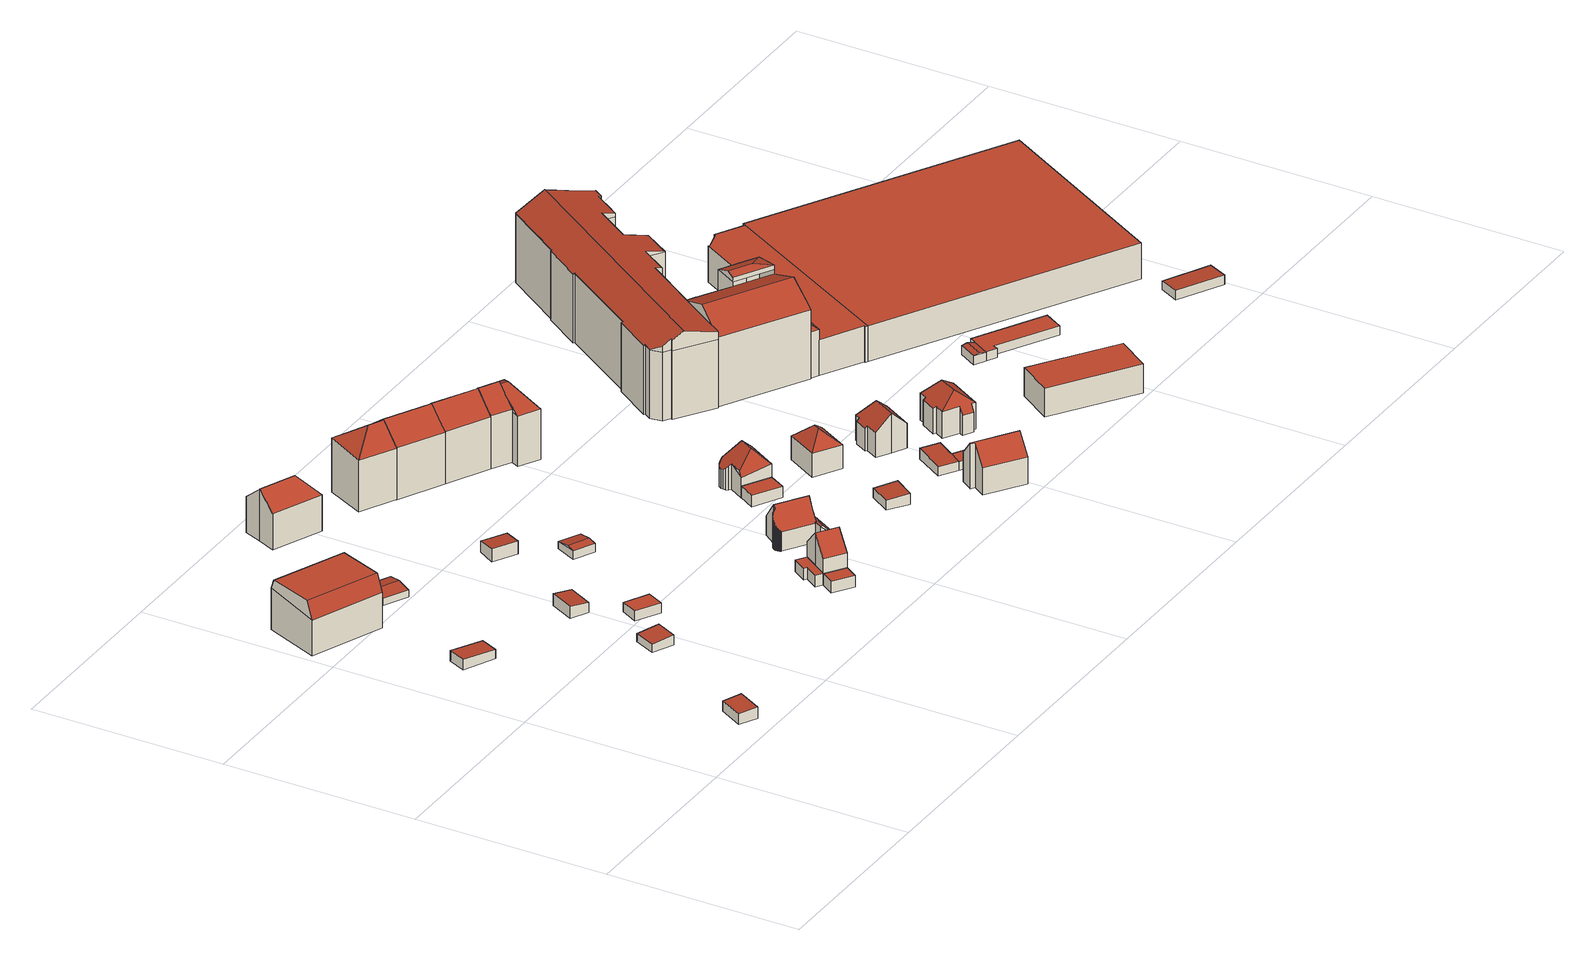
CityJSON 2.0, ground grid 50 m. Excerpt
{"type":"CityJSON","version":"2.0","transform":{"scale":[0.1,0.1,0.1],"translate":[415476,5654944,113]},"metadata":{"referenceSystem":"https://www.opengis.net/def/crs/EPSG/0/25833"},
"CityObjects":{
"building1":{"type":"Building","attributes":{"Dachtyp_tdc":"tdcPolyFlatRoof","Gemeindeschluessel":14612000,"Dachneigung":2.75,"QualitaetDacherkennung":81,"Geometrietyp2DReferenz":"3000","measuredHeight":2.94,"function":"31001_9998","roofType":"2100"},"geometry":[{"type":"Solid","lod":"2","boundaries":[[[[0,1,2,3]],[[1,4,5,2]],[[4,6,7,5]],[[6,0,3,7]],[[6,4,1,0]],[[3,2,5,7]]]],"semantics":{"surfaces":[{"type":"WallSurface"},{"type":"RoofSurface"},{"type":"GroundSurface"}],"values":[[0,0,0,0,1,2]]}}]},
"building2":{"type":"Building","attributes":{"Dachtyp_tdc":"tdcPolyFlatRoof","Gemeindeschluessel":14612000,"Dachneigung":2.85,"QualitaetDacherkennung":60,"Geometrietyp2DReferenz":"3000","measuredHeight":2.79,"function":"31001_9998","roofType":"2100"},"geometry":[{"type":"Solid","lod":"2","boundaries":[[[[8,9,10,11]],[[9,12,13,10]],[[12,14,15,13]],[[14,8,11,15]],[[14,12,9,8]],[[11,10,13,15]]]],"semantics":{"surfaces":[{"type":"WallSurface"},{"type":"RoofSurface"},{"type":"GroundSurface"}],"values":[[0,0,0,0,1,2]]}}]},
"building3":{"type":"Building","attributes":{"Gemeindeschluessel":14612000,"Dachtyp_tdc":"tdcCutGableRoof","Dachneigung":1.66,"QualitaetDacherkennung":56,"Geometrietyp2DReferenz":"3000","measuredHeight":13.68,"function":"31001_9998","roofType":"9999"},"geometry":[{"type":"Solid","lod":"2","boundaries":[[[[16,17,18,19]],[[17,20,21,18]],[[20,22,23,21]],[[22,16,19,23]],[[17,16,24,25]],[[20,17,25,26]],[[22,20,26,27]],[[16,22,27,24]],[[26,25,24,27]],[[19,18,21,23]]]],"semantics":{"surfaces":[{"type":"WallSurface"},{"type":"RoofSurface"},{"type":"GroundSurface"}],"values":[[0,0,0,0,1,0,1,0,1,2]]}}]},
"building4":{"type":"Building","attributes":{"Dachtyp_tdc":"tdcPolyFlatRoof","Gemeindeschluessel":14612000,"Dachneigung":5.3,"QualitaetDacherkennung":77,"Geometrietyp2DReferenz":"3000","measuredHeight":2.59,"function":"31001_9998","roofType":"2100"},"geometry":[{"type":"Solid","lod":"2","boundaries":[[[[28,29,30,31]],[[29,32,33,30]],[[32,34,35,33]],[[34,28,31,35]],[[34,32,29,28]],[[31,30,33,35]]]],"semantics":{"surfaces":[{"type":"WallSurface"},{"type":"RoofSurface"},{"type":"GroundSurface"}],"values":[[0,0,0,0,1,2]]}}]},
"building5":{"type":"Building","attributes":{"Dachtyp_tdc":"tdcGableRoof","Gemeindeschluessel":14612000,"Dachneigung":10.21,"QualitaetDacherkennung":73,"Geometrietyp2DReferenz":"3000","measuredHeight":2.55,"function":"31001_9998","roofType":"3100"},"geometry":[{"type":"Solid","lod":"2","boundaries":[[[[36,37,38,39]],[[37,40,41,38]],[[40,42,43,41]],[[42,36,39,43]],[[40,37,44]],[[36,42,45]],[[37,36,45,44]],[[42,40,44,45]],[[39,38,41,43]]]],"semantics":{"surfaces":[{"type":"WallSurface"},{"type":"RoofSurface"},{"type":"GroundSurface"}],"values":[[0,0,0,0,0,0,1,1,2]]}}]},
"building6":{"type":"Building","attributes":{"Dachtyp_tdc":"tdcPolyFlatRoof","Gemeindeschluessel":14612000,"Dachneigung":6.22,"QualitaetDacherkennung":74,"Geometrietyp2DReferenz":"3000","measuredHeight":3.11,"function":"31001_9998","roofType":"2100"},"geometry":[{"type":"Solid","lod":"2","boundaries":[[[[46,47,48,49]],[[47,50,51,48]],[[50,52,53,51]],[[52,46,49,53]],[[52,50,47,46]],[[49,48,51,53]]]],"semantics":{"surfaces":[{"type":"WallSurface"},{"type":"RoofSurface"},{"type":"GroundSurface"}],"values":[[0,0,0,0,1,2]]}}]},
"building7":{"type":"Building","attributes":{"Dachtyp_tdc":"tdcPolyFlatRoof","Gemeindeschluessel":14612000,"Dachneigung":2.82,"QualitaetDacherkennung":85,"Geometrietyp2DReferenz":"3000","measuredHeight":2.58,"function":"31001_9998","roofType":"2100"},"geometry":[{"type":"Solid","lod":"2","boundaries":[[[[54,55,56,57]],[[58,59,60,61]],[[57,56,59,58]],[[56,55,60,59]],[[55,54,61,60]],[[54,57,58,61]]]],"semantics":{"surfaces":[{"type":"RoofSurface"},{"type":"GroundSurface"},{"type":"WallSurface"}],"values":[[0,1,2,2,2,2]]}}]},
"building8":{"type":"Building","attributes":{"Dachtyp_tdc":"tdcFreeFormRoof","Gemeindeschluessel":14612000,"Dachneigung":39.95,"QualitaetDacherkennung":74,"Geometrietyp2DReferenz":"3000","measuredHeight":13.62,"function":"31001_9998","roofType":"5000"},"geometry":[{"type":"Solid","lod":"2","boundaries":[[[[62,63,64,65]],[[63,66,67,64]],[[66,68,69,67]],[[68,70,71,69]],[[70,62,65,71]],[[68,72,70]],[[72,68,66,63,73]],[[70,72,73,62]],[[63,62,73]],[[65,64,67,69,71]]]],"semantics":{"surfaces":[{"type":"WallSurface"},{"type":"RoofSurface"},{"type":"GroundSurface"}],"values":[[0,0,0,0,0,1,1,1,0,2]]}}]},
"building9":{"type":"Building","attributes":{"Dachtyp_tdc":"tdcPolyFlatRoof","Gemeindeschluessel":14612000,"Dachneigung":5.15,"QualitaetDacherkennung":75,"Geometrietyp2DReferenz":"3000","measuredHeight":3.4,"function":"31001_9998","roofType":"2100"},"geometry":[{"type":"Solid","lod":"2","boundaries":[[[[74,75,76,77]],[[75,78,79,76]],[[78,80,81,79]],[[80,74,77,81]],[[80,78,75,74]],[[77,76,79,81]]]],"semantics":{"surfaces":[{"type":"WallSurface"},{"type":"RoofSurface"},{"type":"GroundSurface"}],"values":[[0,0,0,0,1,2]]}}]},
"building10":{"type":"Building","attributes":{"Dachtyp_tdc":"tdcPolyFlatRoof","Gemeindeschluessel":14612000,"Dachneigung":0,"QualitaetDacherkennung":51,"Geometrietyp2DReferenz":"3000","measuredHeight":3,"function":"31001_9998","roofType":"1000"},"geometry":[{"type":"Solid","lod":"2","boundaries":[[[[82,83,84,85]],[[83,86,87,84]],[[86,88,89,87]],[[88,82,85,89]],[[88,86,83,82]],[[85,84,87,89]]]],"semantics":{"surfaces":[{"type":"WallSurface"},{"type":"RoofSurface"},{"type":"GroundSurface"}],"values":[[0,0,0,0,1,2]]}}]},
"building11":{"type":"Building","attributes":{"Dachtyp_tdc":"tdcPolyFlatRoof","Gemeindeschluessel":14612000,"Dachneigung":0,"QualitaetDacherkennung":0,"Geometrietyp2DReferenz":"3000","BezugspunktDach":"2000","measuredHeight":3,"function":"31001_9998"},"geometry":[{"type":"MultiSurface","lod":"2","boundaries":[[[90,91,92,93,94,88]],[[88,94,95,89]],[[94,93,96,95]],[[93,92,97,96]],[[92,91,98,97]],[[91,90,99,98]],[[90,88,89,99]],[[89,95,96,97,98,99]]],"semantics":{"surfaces":[{"type":"RoofSurface"},{"type":"WallSurface"},{"type":"GroundSurface"}],"values":[0,1,1,1,1,1,1,2]}}]},
"building12":{"type":"Building","attributes":{"Dachtyp_tdc":"tdcGableRoof","Gemeindeschluessel":14612000,"Dachneigung":12.17,"QualitaetDacherkennung":79,"Geometrietyp2DReferenz":"3000","measuredHeight":2.62,"function":"31001_9998","roofType":"3100"},"geometry":[{"type":"Solid","lod":"2","boundaries":[[[[100,101,102,103]],[[101,104,105,102]],[[100,106,107]],[[104,101,108]],[[106,104,108,107]],[[101,100,107,108]],[[105,109,103,102]],[[104,106,109,105]],[[106,100,103,109]]]],"semantics":{"surfaces":[{"type":"WallSurface"},{"type":"RoofSurface"},{"type":"GroundSurface"}],"values":[[0,0,0,0,1,1,2,0,0]]}}]},
"building13":{"type":"Building","attributes":{"Dachtyp_tdc":"tdcGableRoof","Gemeindeschluessel":14612000,"Dachneigung":47.97,"QualitaetDacherkennung":62,"Geometrietyp2DReferenz":"3000","measuredHeight":11.48,"function":"31001_9998","roofType":"3100"},"geometry":[{"type":"Solid","lod":"2","boundaries":[[[[110,111,99,112]],[[111,113,114,99]],[[113,115,116,114]],[[115,117,118,116]],[[117,119,120,118]],[[119,121,85,120]],[[121,122,89,85]],[[122,110,112,89]],[[119,117,115,113,111,110]],[[110,122,121,119]],[[112,99,114,116,118,120,85,89]]]],"semantics":{"surfaces":[{"type":"WallSurface"},{"type":"RoofSurface"},{"type":"GroundSurface"}],"values":[[0,0,0,0,0,0,0,0,1,1,2]]}}]},
"building14":{"type":"Building","attributes":{"Dachtyp_tdc":"tdcHipAndGableRoof","Gemeindeschluessel":14612000,"Dachneigung":41.8,"QualitaetDacherkennung":37,"Geometrietyp2DReferenz":"3000","measuredHeight":18.24,"function":"31001_9998","roofType":"5000"},"geometry":[{"type":"Solid","lod":"2","boundaries":[[[[123,124,125,126]],[[124,127,128,125]],[[127,129,130,128]],[[129,131,132,130]],[[131,133,134,132]],[[133,123,126,134]],[[129,127,135]],[[127,124,123,135]],[[123,133,131,129,135]],[[126,125,128,130,132,134]]]],"semantics":{"surfaces":[{"type":"WallSurface"},{"type":"RoofSurface"},{"type":"GroundSurface"}],"values":[[0,0,0,0,0,0,1,1,1,2]]}}]},
"building15":{"type":"Building","attributes":{"Dachtyp_tdc":"tdcGableRoof","Gemeindeschluessel":14612000,"Dachneigung":52.44,"QualitaetDacherkennung":66,"Geometrietyp2DReferenz":"3000","measuredHeight":10.19,"function":"31001_9998","roofType":"3100"},"geometry":[{"type":"Solid","lod":"2","boundaries":[[[[136,137,138,139]],[[137,140,141,138]],[[140,142,143,141]],[[142,144,145,143]],[[144,146,147,145]],[[146,148,149,147]],[[148,150,151,149]],[[150,152,153,151]],[[152,154,155,153]],[[154,156,157,155]],[[156,158,159,157]],[[158,160,161,159]],[[160,162,163,161]],[[162,164,165,163]],[[164,166,167,165]],[[166,168,169,167]],[[168,170,171,169]],[[170,172,173,171]],[[172,174,175,173]],[[174,176,177,175]],[[176,178,179,177]],[[178,180,181,179]],[[180,182,183,181]],[[182,184,185,183]],[[184,186,187,185]],[[186,188,189,187]],[[188,190,191,189]],[[190,192,193,191]],[[192,194,195,193]],[[194,196,197,195]],[[196,198,199,197]],[[198,200,201,199]],[[200,202,203,201]],[[202,204,205,203]],[[204,206,207,205]],[[206,208,209,207]],[[208,210,211,209]],[[210,212,213,211]],[[212,214,215,213]],[[214,216,217,215]],[[216,218,219,217]],[[218,220,221,219]],[[220,222,223,221]],[[222,224,225,223]],[[224,226,227,225]],[[226,228,229,227]],[[228,136,139,229]],[[224,222,220,218,216,214,212,210]],[[210,208,206,204,202,200,198,196,194,192,190,188,186,184,182,180,178,176,174,172,170,168,166,164,162,160,158,156,154,152,150,148,146,144,142,140,137,136,228,226,224]],[[139,138,141,143,145,147,149,151,153,155,157,159,161,163,165,167,169,171,173,175,177,179,181,183,185,187,189,191,193,195,197,199,201,203,205,207,209,211,213,215,217,219,221,223,225,227,229]]]],"semantics":{"surfaces":[{"type":"WallSurface"},{"type":"RoofSurface"},{"type":"GroundSurface"}],"values":[[0,0,0,0,0,0,0,0,0,0,0,0,0,0,0,0,0,0,0,0,0,0,0,0,0,0,0,0,0,0,0,0,0,0,0,0,0,0,0,0,0,0,0,0,0,0,0,1,1,2]]}}]},
"building16":{"type":"Building","attributes":{"Dachtyp_tdc":"tdcFreeFormRoof","Gemeindeschluessel":14612000,"Dachneigung":48.35,"QualitaetDacherkennung":8,"Geometrietyp2DReferenz":"3000","measuredHeight":5.79,"function":"31001_9998","roofType":"5000"},"geometry":[{"type":"Solid","lod":"2","boundaries":[[[[230,231,232,233]],[[231,234,235,232]],[[234,236,237,235]],[[236,238,239,237]],[[238,240,241,239]],[[240,230,233,241]],[[242,243,230,240,238,236]],[[234,231,243,242]],[[236,234,242]],[[231,230,243]],[[233,232,235,237,239,241]]]],"semantics":{"surfaces":[{"type":"WallSurface"},{"type":"RoofSurface"},{"type":"GroundSurface"}],"values":[[0,0,0,0,0,0,1,1,0,0,2]]}}]},
"building17":{"type":"Building","attributes":{"Dachtyp_tdc":"tdcGableRoof","Gemeindeschluessel":14612000,"Dachneigung":41.13,"QualitaetDacherkennung":55,"Geometrietyp2DReferenz":"3000","measuredHeight":18.39,"function":"31001_9998","roofType":"3100"},"geometry":[{"type":"Solid","lod":"2","boundaries":[[[[244,245,246,247]],[[245,248,249,246]],[[248,250,251,249]],[[250,244,247,251]],[[248,245,252]],[[244,250,253]],[[245,244,253,252]],[[250,248,252,253]],[[247,246,249,251]]]],"semantics":{"surfaces":[{"type":"WallSurface"},{"type":"RoofSurface"},{"type":"GroundSurface"}],"values":[[0,0,0,0,0,0,1,1,2]]}}]},
"building18":{"type":"Building","attributes":{"Dachtyp_tdc":"tdcGableRoof","Gemeindeschluessel":14612000,"Dachneigung":40.74,"QualitaetDacherkennung":56,"Geometrietyp2DReferenz":"3000","measuredHeight":18.47,"function":"31001_9998","roofType":"3100"},"geometry":[{"type":"Solid","lod":"2","boundaries":[[[[254,255,256,246]],[[255,257,258,256]],[[257,259,249,258]],[[259,254,246,249]],[[257,255,260]],[[254,259,261]],[[255,254,261,260]],[[259,257,260,261]],[[246,256,258,249]]]],"semantics":{"surfaces":[{"type":"WallSurface"},{"type":"RoofSurface"},{"type":"GroundSurface"}],"values":[[0,0,0,0,0,0,1,1,2]]}}]},
"building19":{"type":"Building","attributes":{"Dachtyp_tdc":"tdcPolyFlatRoof","Gemeindeschluessel":14612000,"Dachneigung":0,"QualitaetDacherkennung":63,"Geometrietyp2DReferenz":"3000","measuredHeight":3,"function":"31001_9998","roofType":"1000"},"geometry":[{"type":"Solid","lod":"2","boundaries":[[[[262,263,264,265]],[[263,266,267,264]],[[266,268,269,267]],[[268,262,265,269]],[[268,266,263,262]],[[265,264,267,269]]]],"semantics":{"surfaces":[{"type":"WallSurface"},{"type":"RoofSurface"},{"type":"GroundSurface"}],"values":[[0,0,0,0,1,2]]}}]},
"building20":{"type":"Building","attributes":{"Dachtyp_tdc":"tdcFreeFormRoof","Gemeindeschluessel":14612000,"Dachneigung":44.32,"QualitaetDacherkennung":56,"Geometrietyp2DReferenz":"3000","measuredHeight":10.59,"function":"31001_9998","roofType":"5000"},"geometry":[{"type":"Solid","lod":"2","boundaries":[[[[270,271,272,273]],[[271,274,275,272]],[[274,276,277,275]],[[276,278,279,277]],[[278,280,281,279]],[[280,282,283,281]],[[282,284,285,283]],[[284,286,287,285]],[[286,288,289,287]],[[288,290,291,289]],[[290,292,293,291]],[[292,294,295,293]],[[294,270,273,295]],[[294,296,297,270]],[[298,292,290,288,299]],[[296,298,299,286,284,282,280,278,276,274,271,297]],[[288,286,299]],[[271,270,297]],[[273,272,275,277,279,281,283,285,287,289,291,293,295]],[[294,292,298,296]]]],"semantics":{"surfaces":[{"type":"WallSurface"},{"type":"RoofSurface"},{"type":"GroundSurface"}],"values":[[0,0,0,0,0,0,0,0,0,0,0,0,0,1,1,1,0,0,2,1]]}}]},
"building21":{"type":"Building","attributes":{"Dachtyp_tdc":"tdcPolyFlatRoof","Gemeindeschluessel":14612000,"Dachneigung":4.47,"QualitaetDacherkennung":59,"Geometrietyp2DReferenz":"3000","measuredHeight":2.91,"function":"31001_9998","roofType":"2100"},"geometry":[{"type":"Solid","lod":"2","boundaries":[[[[300,301,302,303]],[[301,304,305,302]],[[304,306,307,305]],[[306,300,303,307]],[[306,304,301,300]],[[303,302,305,307]]]],"semantics":{"surfaces":[{"type":"WallSurface"},{"type":"RoofSurface"},{"type":"GroundSurface"}],"values":[[0,0,0,0,1,2]]}}]},
"building22":{"type":"Building","attributes":{"Gemeindeschluessel":14612000,"Geometrietyp2DReferenz":"3000","function":"31001_9998","roofType":"9999"},"children":["building22-1","building22-2"]},
"building22-1":{"type":"BuildingPart","attributes":{"Dachtyp_tdc":"tdcHipAndGableRoof","Dachneigung":50.11,"QualitaetDacherkennung":26,"Geometrietyp2DReferenz":"3000","measuredHeight":17.75,"roofType":"5000"},"parents":["building22"],"geometry":[{"type":"MultiSurface","lod":"2","boundaries":[[[308,309,310,311]],[[309,312,313,310]],[[312,314,315,313]],[[316,317,318]],[[316,319,320,317]],[[319,308,311,320]],[[309,308,321]],[[319,322,323,324,321,308]],[[309,321,324,325,326,312]],[[312,326,314]],[[326,327,314]],[[316,322,319]],[[311,310,313,315,317,320]]],"semantics":{"surfaces":[{"type":"WallSurface"},{"type":"RoofSurface"},{"type":"GroundSurface"}],"values":[0,0,0,0,0,0,1,1,1,0,0,0,2]}}]},
"building22-2":{"type":"BuildingPart","attributes":{"Dachtyp_tdc":"tdcGableRoof","Dachneigung":46.73,"QualitaetDacherkennung":54,"Geometrietyp2DReferenz":"3000","measuredHeight":18.54,"roofType":"3100"},"parents":["building22"],"geometry":[{"type":"MultiSurface","lod":"2","boundaries":[[[328,318,317,256]],[[327,329,258,315,314]],[[329,328,256,258]],[[328,329,330]],[[318,328,330,331,323,332]],[[329,327,325,331,330]],[[256,317,315,258]]],"semantics":{"surfaces":[{"type":"WallSurface"},{"type":"RoofSurface"},{"type":"GroundSurface"}],"values":[0,0,0,0,1,1,2]}}]},
"building23":{"type":"Building","attributes":{"Dachtyp_tdc":"tdcHipRoof","Gemeindeschluessel":14612000,"Dachneigung":42.62,"QualitaetDacherkennung":73,"Geometrietyp2DReferenz":"3000","measuredHeight":9.84,"function":"31001_9998","roofType":"3200"},"geometry":[{"type":"Solid","lod":"2","boundaries":[[[[333,334,335,336]],[[334,337,338,335]],[[337,339,340,338]],[[339,333,336,340]],[[337,334,341]],[[333,339,342]],[[334,333,342,341]],[[339,337,341,342]],[[336,335,338,340]]]],"semantics":{"surfaces":[{"type":"WallSurface"},{"type":"RoofSurface"},{"type":"GroundSurface"}],"values":[[0,0,0,0,1,1,1,1,2]]}}]},
"building24":{"type":"Building","attributes":{"Dachtyp_tdc":"tdcGableRoof","Gemeindeschluessel":14612000,"Dachneigung":50.3,"QualitaetDacherkennung":61,"Geometrietyp2DReferenz":"3000","measuredHeight":11.98,"function":"31001_9998","roofType":"3100"},"geometry":[{"type":"Solid","lod":"2","boundaries":[[[[343,344,345,346,347,348]],[[349,350,351,352,353,354,355,356,357,358]],[[345,344,350,349]],[[344,343,351,350]],[[343,359,352,351]],[[359,360,353,352]],[[360,361,354,353]],[[361,362,355,354]],[[362,348,356,355]],[[348,347,357,356]],[[347,346,358,357]],[[346,345,349,358]],[[348,362,361,360,359,343]]]],"semantics":{"surfaces":[{"type":"RoofSurface"},{"type":"GroundSurface"},{"type":"WallSurface"}],"values":[[0,1,2,2,2,2,2,2,2,2,2,2,0]]}}]},
"building25":{"type":"Building","attributes":{"Gemeindeschluessel":14612000,"Geometrietyp2DReferenz":"3000","function":"31001_9998","roofType":"9999"},"children":["building25-1","building25-2"]},
"building25-1":{"type":"BuildingPart","attributes":{"Dachtyp_tdc":"tdcPolyFlatRoof","Dachneigung":3.27,"QualitaetDacherkennung":72,"Geometrietyp2DReferenz":"3000","measuredHeight":2.86,"roofType":"2100"},"parents":["building25"],"geometry":[{"type":"MultiSurface","lod":"2","boundaries":[[[363,364,365,366,367]],[[368,369,370,371,372]],[[369,373,374,370]],[[373,363,367,374]],[[373,369,368,364,363]],[[367,366,371,370,374]]],"semantics":{"surfaces":[{"type":"WallSurface"},{"type":"RoofSurface"},{"type":"GroundSurface"}],"values":[0,0,0,0,1,2]}}]},
"building25-2":{"type":"BuildingPart","attributes":{"Dachtyp_tdc":"tdcPolyFlatRoof","Dachneigung":2.57,"QualitaetDacherkennung":70,"Geometrietyp2DReferenz":"3000","measuredHeight":2.45,"roofType":"2100"},"parents":["building25"],"geometry":[{"type":"MultiSurface","lod":"2","boundaries":[[[365,375,376,366]],[[375,377,378,376]],[[377,372,371,378]],[[372,377,375,365]],[[366,376,378,371]]],"semantics":{"surfaces":[{"type":"WallSurface"},{"type":"RoofSurface"},{"type":"GroundSurface"}],"values":[0,0,0,1,2]}}]},
"building26":{"type":"Building","attributes":{"Dachtyp_tdc":"tdcHipAndGableRoof","Gemeindeschluessel":14612000,"Dachneigung":43.19,"QualitaetDacherkennung":69,"Geometrietyp2DReferenz":"3000","measuredHeight":10.29,"function":"31001_9998","roofType":"5000"},"geometry":[{"type":"Solid","lod":"2","boundaries":[[[[379,380,381,382]],[[380,383,384,381]],[[383,385,386,384]],[[385,387,388,386]],[[387,389,390,388]],[[389,391,392,390]],[[391,393,394,392]],[[393,395,396,394]],[[395,379,382,396]],[[391,389,397]],[[389,387,385,383,380,379,395,397]],[[395,393,391,397]],[[382,381,384,386,388,390,392,394,396]]]],"semantics":{"surfaces":[{"type":"WallSurface"},{"type":"RoofSurface"},{"type":"GroundSurface"}],"values":[[0,0,0,0,0,0,0,0,0,1,1,1,2]]}}]},
"building27":{"type":"Building","attributes":{"Dachtyp_tdc":"tdcHipRoof","Gemeindeschluessel":14612000,"Dachneigung":37.39,"QualitaetDacherkennung":79,"Geometrietyp2DReferenz":"3000","measuredHeight":10.33,"function":"31001_9998","roofType":"3200"},"geometry":[{"type":"Solid","lod":"2","boundaries":[[[[398,399,400,401,402,403,404,405,406,407,408,409]],[[410,411,399,398]],[[411,412,400,399]],[[412,413,401,400]],[[413,414,402,401]],[[414,415,403,402]],[[415,416,404,403]],[[416,417,405,404]],[[417,418,406,405]],[[418,419,407,406]],[[419,420,408,407]],[[420,421,409,408]],[[421,410,398,409]],[[413,412,422]],[[419,418,417,416,415,414,423]],[[412,411,410,421,420,419,423,422]],[[414,413,422,423]]]],"semantics":{"surfaces":[{"type":"GroundSurface"},{"type":"WallSurface"},{"type":"RoofSurface"}],"values":[[0,1,1,1,1,1,1,1,1,1,1,1,1,2,2,2,2]]}}]},
"building28":{"type":"Building","attributes":{"Gemeindeschluessel":14612000,"Geometrietyp2DReferenz":"3000","function":"31001_2000","roofType":"9999"},"children":["building28-1","building28-2","building28-3"]},
"building28-1":{"type":"BuildingPart","attributes":{"Dachtyp_tdc":"tdcHipAndGableRoof","Dachneigung":22.16,"QualitaetDacherkennung":24,"Geometrietyp2DReferenz":"3000","measuredHeight":22.57,"roofType":"5000"},"parents":["building28"],"geometry":[{"type":"MultiSurface","lod":"2","boundaries":[[[424,425,426,427]],[[425,428,429,430,431,426]],[[432,433,434,435,436,437]],[[433,424,427,434]],[[438,425,439]],[[425,424,433,440,439]],[[441,438,439,440]],[[432,441,440,433]],[[428,438,441,432]],[[425,438,428]],[[427,426,431,435,434]]],"semantics":{"surfaces":[{"type":"WallSurface"},{"type":"RoofSurface"},{"type":"GroundSurface"}],"values":[0,0,0,0,1,1,1,0,0,0,2]}}]},
"building28-2":{"type":"BuildingPart","attributes":{"Dachtyp_tdc":"tdcGableRoof","Dachneigung":31.28,"QualitaetDacherkennung":47,"Geometrietyp2DReferenz":"3000","measuredHeight":22.83,"roofType":"3100"},"parents":["building28"],"geometry":[{"type":"MultiSurface","lod":"2","boundaries":[[[442,443,444,445]],[[443,446,447,444]],[[446,448,447]],[[449,450,451]],[[449,436,435,450]],[[430,452,453,431]],[[452,454,455,453]],[[454,442,445,455]],[[454,456,457,458,442]],[[437,459,460,461,458,457,429]],[[430,429,457,456,452]],[[442,458,461,443]],[[443,461,460,446]],[[446,460,459,449]],[[449,459,437,436]],[[452,456,454]],[[445,444,447,462,463,450,435,431,453,455]]],"semantics":{"surfaces":[{"type":"WallSurface"},{"type":"RoofSurface"},{"type":"GroundSurface"}],"values":[0,0,0,0,0,0,0,0,1,1,0,0,0,0,0,0,2]}}]},
"building28-3":{"type":"BuildingPart","attributes":{"Dachtyp_tdc":"tdcFreeFormRoof","Dachneigung":45.74,"QualitaetDacherkennung":6,"Geometrietyp2DReferenz":"3000","measuredHeight":18.26,"roofType":"5000"},"parents":["building28"],"geometry":[{"type":"MultiSurface","lod":"2","boundaries":[[[448,464,465,447]],[[464,466,467,465]],[[466,468,469,467]],[[468,470,471,469]],[[470,472,473,471]],[[472,451,450,473]],[[451,474,463,450]],[[470,468,466,464,448,475,476]],[[475,474,477,476]],[[474,451,472,477]],[[472,470,476,477]],[[463,462,447,465,467,469,471,473,450]]],"semantics":{"surfaces":[{"type":"WallSurface"},{"type":"RoofSurface"},{"type":"GroundSurface"}],"values":[0,0,0,0,0,0,0,1,1,1,1,2]}}]},
"building29":{"type":"Building","attributes":{"Dachtyp_tdc":"tdcPolyFlatRoof","Gemeindeschluessel":14612000,"Dachneigung":0,"QualitaetDacherkennung":82,"Geometrietyp2DReferenz":"3000","measuredHeight":7.55,"function":"31001_2000","roofType":"1000"},"geometry":[{"type":"Solid","lod":"2","boundaries":[[[[478,479,480,481]],[[478,482,483,479]],[[480,484,485,481]],[[479,483,484,480]],[[483,482,485,484]],[[482,478,481,485]]]],"semantics":{"surfaces":[{"type":"WallSurface"},{"type":"RoofSurface"},{"type":"GroundSurface"}],"values":[[0,1,2,0,0,0]]}}]},
"building30":{"type":"Building","attributes":{"Dachtyp_tdc":"tdcFreeFormRoof","Gemeindeschluessel":14612000,"Dachneigung":16,"QualitaetDacherkennung":23,"Geometrietyp2DReferenz":"3000","measuredHeight":22.5,"function":"31001_2000","roofType":"5000"},"geometry":[{"type":"Solid","lod":"2","boundaries":[[[[486,487,488,489]],[[487,490,491,488]],[[490,492,493,491]],[[492,494,495,493]],[[494,496,497,495]],[[496,498,499,497]],[[498,500,501,499]],[[500,502,503,501]],[[502,504,505,503]],[[504,506,507,505]],[[506,508,509,507]],[[508,510,444,509]],[[510,511,445,444]],[[511,512,513,445]],[[512,514,515,513]],[[514,516,517,515]],[[516,518,519,517]],[[518,520,521,519]],[[520,522,523,521]],[[522,524,525,523]],[[524,526,527,525]],[[526,528,529,527]],[[528,530,531,529]],[[530,532,533,531]],[[532,534,535,533]],[[534,536,537,535]],[[536,538,539,537]],[[538,540,541,539]],[[540,542,543,541]],[[542,486,489,543]],[[544,545,534,532,546,547,526,524,548,549,550,551,552,553,554]],[[555,556,557,558,559,560,561,554,553,562,563,564,565,566,567,568,569,570,571]],[[496,571,570,498]],[[494,555,571,496]],[[498,570,569,500]],[[500,569,568,502]],[[502,568,567,504]],[[504,567,566,506]],[[506,566,565,508]],[[508,565,564,510]],[[510,564,563,511]],[[511,563,562,512]],[[512,562,553,552,514]],[[540,561,560,542]],[[528,547,546,530]],[[530,546,532]],[[534,545,536]],[[536,545,544,538]],[[489,488,491,493,495,497,499,501,503,505,507,509,444,445,513,515,517,519,521,523,525,527,529,531,533,535,537,539,541,543]],[[538,544,554,561,540]],[[542,560,559,486]],[[486,559,558,487]],[[487,558,557,490]],[[490,557,556,492]],[[492,556,555,494]],[[514,552,551,516]],[[516,551,550,518]],[[518,550,549,520]],[[520,549,548,522]],[[522,548,524]],[[526,547,528]]]],"semantics":{"surfaces":[{"type":"WallSurface"},{"type":"RoofSurface"},{"type":"GroundSurface"}],"values":[[0,0,0,0,0,0,0,0,0,0,0,0,0,0,0,0,0,0,0,0,0,0,0,0,0,0,0,0,0,0,1,1,0,0,0,0,0,0,0,0,0,0,0,0,0,0,0,0,2,0,0,0,0,0,0,0,0,0,0,0,0]]}}]},
"building31":{"type":"Building","attributes":{"Dachtyp_tdc":"tdcFreeFormRoof","Gemeindeschluessel":14612000,"Dachneigung":12.49,"QualitaetDacherkennung":28,"Geometrietyp2DReferenz":"3000","measuredHeight":5.62,"function":"31001_2000","roofType":"5000"},"geometry":[{"type":"Solid","lod":"2","boundaries":[[[[572,573,427,574]],[[573,575,434,427]],[[575,576,577,434]],[[576,572,574,577]],[[578,579,576,575]],[[578,575,573]],[[579,578,573,572]],[[579,572,576]],[[574,427,434,577]]]],"semantics":{"surfaces":[{"type":"WallSurface"},{"type":"RoofSurface"},{"type":"GroundSurface"}],"values":[[0,0,0,0,1,0,1,1,2]]}}]},
"building32":{"type":"Building","attributes":{"Gemeindeschluessel":14612000,"Geometrietyp2DReferenz":"3000","function":"31001_2463","roofType":"9999"},"children":["building32-1","building32-2"]},
"building32-1":{"type":"BuildingPart","attributes":{"Dachtyp_tdc":"tdcGableRoof","Dachneigung":10.62,"QualitaetDacherkennung":79,"Geometrietyp2DReferenz":"3000","measuredHeight":2.54,"roofType":"3100"},"parents":["building32"],"geometry":[{"type":"MultiSurface","lod":"2","boundaries":[[[580,581,582,583]],[[581,584,585,582]],[[584,586,587,585]],[[581,580,588]],[[586,584,589]],[[580,586,589,588]],[[584,581,588,589]],[[587,583,582,585]]],"semantics":{"surfaces":[{"type":"WallSurface"},{"type":"RoofSurface"},{"type":"GroundSurface"}],"values":[0,0,0,0,0,1,1,2]}}]},
"building32-2":{"type":"BuildingPart","attributes":{"Dachtyp_tdc":"tdcPolyFlatRoof","Dachneigung":0,"QualitaetDacherkennung":74,"Geometrietyp2DReferenz":"3000","measuredHeight":2.34,"roofType":"1000"},"parents":["building32"],"geometry":[{"type":"MultiSurface","lod":"2","boundaries":[[[590,591,592,593]],[[591,594,595,592]],[[594,596,597,595]],[[596,598,580,583,597]],[[599,600,601,587,586]],[[600,590,593,601]],[[600,599,598,596,594,591,590]],[[593,592,595,597,583,587,601]]],"semantics":{"surfaces":[{"type":"WallSurface"},{"type":"RoofSurface"},{"type":"GroundSurface"}],"values":[0,0,0,0,0,0,1,2]}}]},
"building33":{"type":"Building","attributes":{"Gemeindeschluessel":14612000,"Geometrietyp2DReferenz":"3000","function":"31001_2000","roofType":"9999"},"children":["building33-1","building33-2","building33-3"]},
"building33-1":{"type":"BuildingPart","attributes":{"Dachtyp_tdc":"tdcPolyFlatRoof","Dachneigung":0,"QualitaetDacherkennung":29,"Geometrietyp2DReferenz":"3000","measuredHeight":9.43,"roofType":"1000"},"parents":["building33"],"geometry":[{"type":"MultiSurface","lod":"2","boundaries":[[[602,603,604,605]],[[603,606,607,604]],[[606,608,609,607]],[[602,605,610,611]],[[611,608,606,603,602]],[[605,604,607,609,610]]],"semantics":{"surfaces":[{"type":"WallSurface"},{"type":"RoofSurface"},{"type":"GroundSurface"}],"values":[0,0,0,0,1,2]}}]},
"building33-2":{"type":"BuildingPart","attributes":{"Dachtyp_tdc":"tdcPolyFlatRoof","Dachneigung":0,"QualitaetDacherkennung":27,"Geometrietyp2DReferenz":"3000","measuredHeight":9.4,"roofType":"1000"},"parents":["building33"],"geometry":[{"type":"MultiSurface","lod":"2","boundaries":[[[612,613,614,615]],[[613,616,617,614]],[[616,618,619,617]],[[618,620,621,619]],[[620,611,610,621]],[[608,622,623,609]],[[622,624,625,623]],[[624,626,627,625]],[[626,624,622,608,611,620,618,616,613,612]],[[615,614,617,619,621,610,609,623,625,627]]],"semantics":{"surfaces":[{"type":"WallSurface"},{"type":"RoofSurface"},{"type":"GroundSurface"}],"values":[0,0,0,0,0,0,0,0,1,2]}}]},
"building33-3":{"type":"BuildingPart","attributes":{"Dachtyp_tdc":"tdcFreeFormRoof","Dachneigung":38.07,"QualitaetDacherkennung":4,"Geometrietyp2DReferenz":"3000","measuredHeight":13.03,"roofType":"5000"},"parents":["building33"],"geometry":[{"type":"MultiSurface","lod":"2","boundaries":[[[628,629,630,426]],[[629,631,612,615,630]],[[632,633,453,627,626]],[[633,628,426,453]],[[634,635,632,631]],[[634,631,629]],[[635,634,629,628,633]],[[635,633,632]],[[426,630,615,627,453]]],"semantics":{"surfaces":[{"type":"WallSurface"},{"type":"RoofSurface"},{"type":"GroundSurface"}],"values":[0,0,0,0,1,1,1,1,2]}}]},
"building34":{"type":"Building","attributes":{"Dachtyp_tdc":"tdcPolyFlatRoof","Gemeindeschluessel":14612000,"Dachneigung":2.86,"QualitaetDacherkennung":82,"Geometrietyp2DReferenz":"3000","measuredHeight":2.47,"function":"31001_2463","roofType":"2100"},"geometry":[{"type":"Solid","lod":"2","boundaries":[[[[636,637,638,639]],[[637,640,641,638]],[[640,642,643,641]],[[642,636,639,643]],[[642,640,637,636]],[[639,638,641,643]]]],"semantics":{"surfaces":[{"type":"WallSurface"},{"type":"RoofSurface"},{"type":"GroundSurface"}],"values":[[0,0,0,0,1,2]]}}]}
},
"vertices":[
[260,131,33],[305,108,36],[305,108,6],[260,131,6],[271,46,36],[271,46,6],[227,70,33],[227,70,6],
[155,781,31],[237,743,26],[237,743,3],[155,781,3],[216,698,26],[216,698,3],[134,736,31],[134,736,3],
[190,979,107],[3,1055,107],[3,1055,14],[190,979,14],[60,1194,123],[60,1194,14],[247,1118,123],[247,1118,14],[196,995,151],[10,1071,151],[57,1185,148],[243,1108,148],
[438,456,25],[493,430,30],[493,430,4],[438,456,4],[467,376,30],[467,376,4],[413,402,25],[413,402,4],
[353,1003,25],[291,1034,25],[291,1034,6],[353,1003,6],[323,1097,26],[323,1097,6],[384,1067,26],[384,1067,6],[308,1067,32],[369,1036,32],
[487,702,34],[532,679,29],[532,679,3],[487,702,3],[500,617,29],[500,617,3],[455,640,34],[455,640,3],
[544,552,25],[520,509,27],[582,475,27],[606,519,25],[606,519,1],[582,475,1],[520,509,1],[544,552,1],
[372,1368,109],[392,1413,150],[392,1413,14],[372,1368,14],[411,1459,109],[411,1459,14],[540,1403,109],[540,1403,14],[502,1313,109],[502,1313,14],[485,1374,151],[392,1413,151],
[582,917,41],[607,960,37],[607,960,7],[582,917,7],[667,925,37],[667,925,7],[642,882,41],[642,882,7],
[907,175,41],[885,142,41],[885,142,11],[907,175,11],[835,176,41],[835,176,11],[857,209,41],[857,209,11],
[904,278,41],[879,294,41],[855,259,41],[863,254,41],[840,220,41],[840,220,11],[863,254,11],[855,259,11],[879,294,11],[904,278,11],
[735,734,30],[681,760,30],[681,760,8],[735,734,8],[707,814,27],[707,814,8],[761,787,27],[745,755,34],[691,781,34],[761,787,8],
[881,244,126],[904,278,81],[881,244,11],[931,259,81],[931,259,11],[940,273,63],[940,273,11],[962,257,63],[962,257,11],[931,210,126],[931,210,11],[907,175,79],[857,209,79],
[735,1285,195],[710,1237,147],[710,1237,13],[735,1285,13],[619,1284,148],[619,1284,13],[666,1381,155],[666,1381,13],[741,1346,153],[741,1346,13],[762,1335,154],[762,1335,13],[697,1304,195],
[1006,315,66],[935,362,67],[935,362,16],[1006,315,16],[934,363,67],[934,363,16],[934,364,68],[934,364,16],[933,365,69],[933,365,16],[933,366,70],[933,366,16],[932,368,71],[932,368,16],[932,369,72],[932,369,16],[932,370,73],[932,370,16],[932,371,74],[932,371,16],[932,373,75],[932,373,16],[932,374,77],[932,374,16],[932,375,78],[932,375,16],[932,376,80],[932,376,16],[932,378,81],[932,378,16],[933,379,83],[933,379,16],[933,380,84],[933,380,16],[934,381,86],[934,381,16],[934,382,88],[934,382,16],[935,383,89],[935,383,16],[936,384,91],[936,384,16],[937,385,93],[937,385,16],[938,386,94],[938,386,16],[939,387,96],[939,387,16],[940,388,97],[940,388,16],[941,388,99],[941,388,16],[942,389,100],[942,389,16],[943,389,102],[943,389,16],[944,390,103],[944,390,16],[945,390,104],[945,390,16],[947,390,105],[947,390,16],[948,390,106],[948,390,16],[949,390,107],[949,390,16],[950,390,108],[950,390,16],[952,390,109],[952,390,16],[953,390,110],[953,390,16],[954,390,110],[954,390,16],[957,395,118],[957,395,16],[980,428,67],[980,428,16],[1020,401,67],[1020,401,16],[1027,412,51],[1027,412,16],[1042,402,51],[1042,402,16],[1035,391,67],[1035,391,16],[1054,379,67],[1054,379,16],[1031,345,118],[1031,345,16],[1020,330,93],[1020,330,16],[1009,313,66],[1009,313,16],
[1020,330,71],[1053,308,33],[1053,308,15],[1020,330,15],[1028,269,33],[1028,269,15],[992,293,70],[992,293,15],[1006,315,70],[1006,315,15],[1009,313,71],[1009,313,15],[998,289,73],[1024,327,73],
[762,1335,155],[877,1274,155],[877,1274,12],[762,1335,12],[826,1176,148],[826,1176,12],[710,1237,148],[710,1237,12],[852,1226,196],[736,1287,196],
[877,1274,151],[986,1217,152],[986,1217,12],[935,1120,149],[935,1120,12],[826,1176,149],[961,1168,197],[852,1226,197],
[1171,522,44],[1148,480,44],[1148,480,14],[1171,522,14],[1078,521,44],[1078,521,14],[1102,562,44],[1102,562,14],
[1102,562,66],[1124,600,80],[1124,600,13],[1102,562,13],[1119,605,74],[1119,605,13],[1116,611,69],[1116,611,13],[1116,617,65],[1116,617,13],[1117,623,63],[1117,623,13],[1122,631,64],[1122,631,13],[1129,635,68],[1129,635,13],[1136,636,73],[1136,636,13],[1143,635,78],[1143,635,13],[1147,641,66],[1147,641,13],[1217,601,79],[1217,601,13],[1171,522,79],[1171,522,13],[1148,562,119],[1105,568,80],[1169,599,119],[1142,635,79],
[1265,215,43],[1215,249,39],[1215,249,14],[1265,215,14],[1250,302,39],[1250,302,14],[1300,267,43],[1300,267,14],
[1103,1181,144],[1029,1043,144],[1029,1043,12],[1103,1181,12],[975,1072,144],[975,1072,12],[986,1093,144],[986,1093,12],[1037,1189,144],[1037,1189,12],[1037,1189,141],[1049,1210,144],[1049,1210,12],[1032,1130,190],[1037,1189,158],[1021,1158,179],[1012,1141,190],[999,1117,174],[986,1093,158],[986,1093,151],
[986,1217,140],[935,1120,151],[961,1169,197],[1012,1142,197],[1036,1186,144],
[1262,468,75],[1308,549,75],[1308,549,13],[1262,468,13],[1377,509,74],[1377,509,13],[1331,428,74],[1331,428,13],[1324,497,111],[1315,481,111],
[1394,132,133],[1393,131,131],[1404,124,131],[1382,92,85],[1476,29,85],[1499,62,133],[1404,124,14],[1393,131,14],[1394,132,14],[1414,161,14],[1424,154,14],[1427,159,14],[1521,95,14],[1499,62,14],[1476,29,14],[1382,92,14],[1414,161,91],[1424,154,91],[1427,159,85],[1521,95,84],
[1496,268,43],[1471,228,41],[1471,228,37],[1471,228,15],[1496,268,15],[1450,194,38],[1406,222,38],[1406,222,15],[1450,194,15],[1450,194,37],[1452,296,43],[1452,296,15],
[1516,199,39],[1516,199,15],[1495,166,39],[1495,166,15],
[1409,386,78],[1428,419,78],[1428,419,14],[1409,386,14],[1422,422,72],[1422,422,14],[1441,455,72],[1441,455,14],[1448,452,79],[1448,452,14],[1456,465,79],[1456,465,14],[1526,425,79],[1526,425,14],[1481,346,78],[1481,346,14],[1445,366,117],[1445,366,14],[1479,425,117],
[1586,364,16],[1592,361,16],[1603,381,16],[1679,338,16],[1630,252,16],[1621,258,16],[1615,248,16],[1589,263,16],[1595,273,16],[1555,296,16],[1569,320,16],[1563,324,16],[1586,364,81],[1592,361,86],[1603,381,86],[1679,338,86],[1630,252,85],[1621,258,85],[1615,248,68],[1589,263,68],[1595,273,86],[1555,296,86],[1569,320,86],[1563,324,81],[1630,340,119],[1604,293,119],
[1728,904,219],[1756,888,219],[1756,888,12],[1728,904,12],[1724,831,219],[1724,831,207],[1724,831,194],[1724,831,12],[1629,885,219],[1661,941,219],[1661,941,12],[1629,885,12],[1629,885,194],[1629,885,207],[1724,831,231],[1694,870,238],[1638,902,238],[1629,885,231],
[1432,811,194],[1521,947,194],[1521,947,12],[1432,811,12],[1531,941,194],[1531,941,12],[1531,941,174],[1573,917,194],[1573,917,12],[1573,917,174],[1647,693,194],[1647,693,12],[1645,690,194],[1645,690,12],[1647,693,196],[1683,757,241],[1474,876,241],[1573,917,207],[1531,941,207],[1521,947,207],[1532,941,12],[1572,918,12],
[1543,962,174],[1543,962,12],[1541,963,172],[1541,963,12],[1548,977,172],[1548,977,12],[1550,976,174],[1550,976,12],[1592,952,174],[1592,952,12],[1572,918,175],[1532,941,175],[1558,948,195],[1565,944,195],
[1960,3,90],[1754,143,90],[1754,143,15],[1960,3,15],[2019,89,90],[1813,230,90],[1813,230,15],[2019,89,15],
[1847,1352,192],[1840,1356,192],[1840,1356,12],[1847,1352,12],[1829,1340,192],[1829,1340,12],[1811,1312,192],[1811,1312,12],[1791,1283,192],[1791,1283,12],[1762,1302,192],[1762,1302,12],[1702,1212,192],[1702,1212,12],[1755,1176,192],[1755,1176,12],[1710,1107,192],[1710,1107,12],[1668,1135,192],[1668,1135,12],[1621,1064,192],[1621,1064,12],[1606,1074,192],[1606,1074,12],[1521,947,192],[1432,811,192],[1429,808,192],[1429,808,12],[1332,873,192],[1332,873,12],[1335,877,192],[1335,877,12],[1316,889,192],[1316,889,12],[1310,919,192],[1310,919,12],[1323,938,192],[1323,938,12],[1319,940,192],[1319,940,12],[1384,1036,192],[1384,1036,12],[1388,1033,192],[1388,1033,12],[1523,1236,192],[1523,1236,12],[1520,1238,192],[1520,1238,12],[1585,1334,192],[1585,1334,12],[1587,1332,192],[1587,1332,12],[1691,1485,192],[1691,1485,12],[1824,1395,192],[1824,1395,12],[1861,1374,192],[1861,1374,12],[1691,1485,194],[1587,1332,194],[1523,1236,194],[1388,1033,195],[1323,938,195],[1310,919,194],[1316,889,207],[1335,877,220],[1332,873,220],[1356,857,237],[1751,1444,237],[1791,1283,201],[1811,1312,201],[1829,1340,201],[1840,1356,201],[1847,1352,199],[1861,1374,199],[1824,1395,211],[1429,808,211],[1432,811,211],[1521,947,212],[1606,1074,212],[1621,1064,207],[1668,1135,207],[1710,1107,193],[1755,1176,193],[1702,1212,211],[1762,1302,211],
[1769,975,59],[1728,904,59],[1769,975,12],[1661,941,59],[1701,1013,59],[1701,1013,12],[1695,922,68],[1716,960,68],
[1908,383,37],[1879,399,38],[1879,399,15],[1908,383,15],[1906,446,38],[1906,446,15],[1935,430,37],[1935,430,15],[1892,391,41],[1919,439,41],
[2119,344,39],[2092,296,39],[2092,296,15],[2119,344,15],[1940,381,39],[1940,381,15],[1933,368,39],[1933,368,15],[1908,383,39],[1935,430,39],[1942,443,39],[1942,443,15],
[2036,1089,106],[2671,731,106],[2671,731,12],[2036,1089,12],[2406,262,106],[2406,262,12],[1777,616,106],[1777,616,12],[2032,1082,12],[2032,1082,106],
[1778,876,106],[1909,1108,106],[1909,1108,12],[1778,876,12],[1912,1106,106],[1912,1106,12],[1959,1118,106],[1959,1118,12],[1961,1122,106],[1961,1122,12],[1770,620,106],[1770,620,12],[1772,623,106],[1772,623,12],[1668,681,106],[1668,681,12],
[1756,888,133],[1757,888,133],[1757,888,12],[1778,876,133],[1668,681,133],[1647,693,133],[1762,873,142],[1664,698,142],
[2357,144,41],[2383,195,38],[2383,195,16],[2357,144,16],[2499,134,38],[2499,134,16],[2472,83,41],[2472,83,16]
]}
